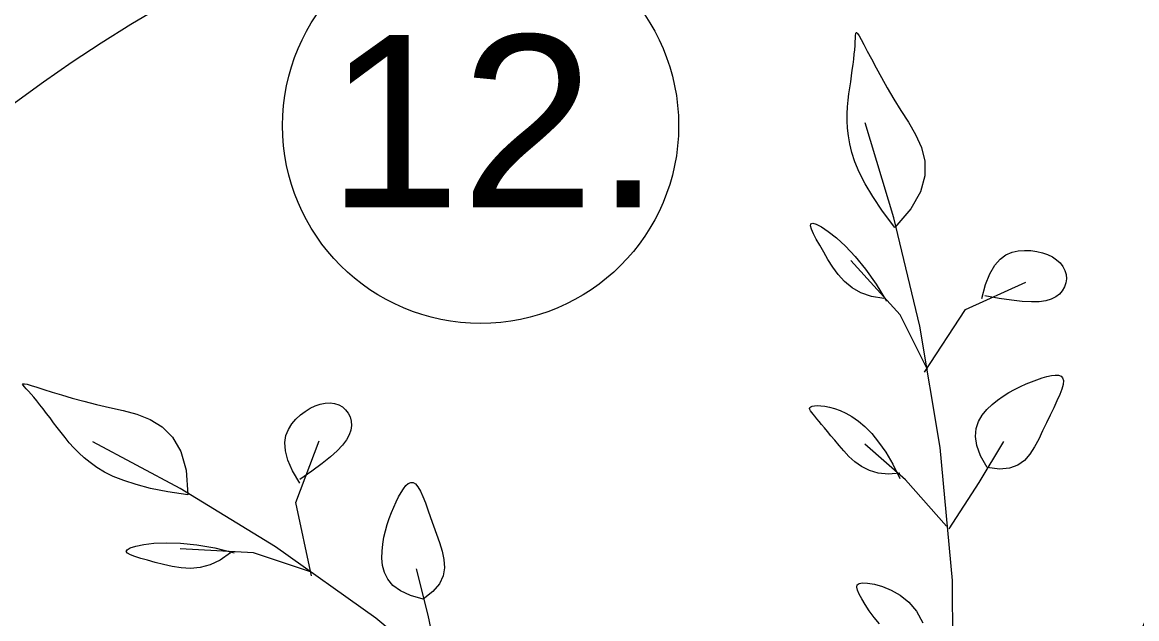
# Model space of a CAD drawing. Header units: centimetres. Extents: x -26724 to 60145, y -23645 to 6771.
# Drawn here: x -18961.6 to -18903.8, y 5720 to 5750.9 of the extents above; entities that cross this region are included whole.
import ezdxf

# ---------------------------------------------------------------- set-up
doc = ezdxf.new("R2010")
doc.units = ezdxf.units.CM
doc.linetypes.add('AUSGEZOGEN', pattern=[0])
doc.linetypes.add('PUNKT2_S9', pattern=[0.35, 0.15, -0.1, 0, -0.1])
for name, color, linetype, lineweight in [('4.KOTE', 88, 'Continuous', 15), ('Moebel', 252, 'PUNKT2_S9', 13), ('namestaj', 8, 'Continuous', 9), ('namjestaj', 150, 'Continuous', 5)]:
    doc.layers.add(name, color=color, linetype=linetype, lineweight=lineweight)
doc.layers.add('pozicije', color=7, linetype='Continuous')
doc.styles.add('0.15', font='arial.ttf', dxfattribs={"height": 0.15})
doc.styles.get("Standard").update_dxf_attribs({"font": 'calibri.ttf'})
doc.dimstyles.new('ja 1 50', dxfattribs={"dimtxt": 10, "dimasz": 5, "dimexe": 5, "dimexo": 5, "dimgap": 1, "dimtad": 1, "dimdec": 0, "dimtxsty": 'Standard', "dimblk": 'ARCHTICK', "dimcen": 2.5, "dimclrd": 256, "dimclrt": 7, "dimadec": 0, "dimazin": 0, "dimtfac": 1, "dimtdec": 0, "dimtix": 1, "dimtmove": 1, "dimatfit": 3, "dimldrblk": 'ARCHTICK', "dimfxl": 10, "dimfxlon": 1, "dimlwd": 0, "dimlwe": 9, "dimarcsym": 0})

# ---------------------------------------------------------------- blocks, each defined once
blk = doc.blocks.new('ggggt')
at = {"layer": 'Moebel', "color": 91, "linetype": 'AUSGEZOGEN', "lineweight": 18, "transparency": 33554687}
for p, q in [((1566.542, 2053.365, 13.5), (1566.549, 2053.537, 13.5)), ((1566.549, 2053.537, 13.5), (1566.554, 2053.678, 13.5)), ((1566.554, 2053.678, 13.5), (1566.563, 2053.781, 13.5)), ((1566.563, 2053.781, 13.5), (1566.581, 2053.839, 13.5)), ((1566.581, 2053.839, 13.5), (1566.613, 2053.845, 13.5)), ((1566.613, 2053.845, 13.5), (1566.665, 2053.793, 13.5)), ((1566.665, 2053.793, 13.5), (1566.742, 2053.674, 13.5)), ((1566.742, 2053.674, 13.5), (1566.849, 2053.483, 13.5)), ((1566.849, 2053.483, 13.5), (1566.99, 2053.215, 13.5)), ((1566.488, 2052.708, 13.5), (1566.511, 2052.948, 13.5)), ((1566.511, 2052.948, 13.5), (1566.53, 2053.167, 13.5)), ((1566.53, 2053.167, 13.5), (1566.542, 2053.365, 13.5)), ((1566.99, 2053.215, 13.5), (1567.166, 2052.875, 13.5)), ((1566.425, 2052.178, 13.5), (1566.459, 2052.451, 13.5)), ((1566.459, 2052.451, 13.5), (1566.488, 2052.708, 13.5)), ((1567.166, 2052.875, 13.5), (1567.375, 2052.472, 13.5)), ((1567.375, 2052.472, 13.5), (1567.618, 2052.014, 13.5)), ((1566.348, 2051.595, 13.5), (1566.388, 2051.892, 13.5)), ((1566.388, 2051.892, 13.5), (1566.425, 2052.178, 13.5)), ((1567.618, 2052.014, 13.5), (1567.894, 2051.509, 13.5)), ((1566.259, 2050.977, 13.5), (1566.304, 2051.29, 13.5)), ((1566.304, 2051.29, 13.5), (1566.348, 2051.595, 13.5)), ((1567.894, 2051.509, 13.5), (1568.201, 2050.966, 13.5)), ((1566.177, 2050.325, 13.5), (1566.216, 2050.655, 13.5)), ((1566.216, 2050.655, 13.5), (1566.259, 2050.977, 13.5)), ((1568.201, 2050.966, 13.5), (1568.54, 2050.391, 13.5)), ((1566.147, 2049.984, 13.5), (1566.177, 2050.325, 13.5)), ((1568.54, 2050.391, 13.5), (1568.909, 2049.795, 13.5)), ((1566.127, 2049.263, 13.5), (1566.129, 2049.63, 13.5)), ((1566.129, 2049.63, 13.5), (1566.147, 2049.984, 13.5)), ((1568.909, 2049.795, 13.5), (1569.299, 2049.181, 13.5)), ((1566.144, 2048.882, 13.5), (1566.127, 2049.263, 13.5)), ((1566.184, 2048.484, 13.5), (1566.144, 2048.882, 13.5)), ((1568.537, 2044.235, 13.5), (1567.049, 2049.151, 13.5)), ((1569.299, 2049.181, 13.5), (1569.669, 2048.543, 13.5)), ((1566.252, 2048.066, 13.5), (1566.184, 2048.484, 13.5)), ((1569.669, 2048.543, 13.5), (1569.966, 2047.873, 13.5)), ((1566.36, 2047.62, 13.5), (1566.252, 2048.066, 13.5)), ((1569.966, 2047.873, 13.5), (1570.14, 2047.162, 13.5)), ((1566.521, 2047.134, 13.5), (1566.36, 2047.62, 13.5)), ((1566.748, 2046.598, 13.5), (1566.521, 2047.134, 13.5)), ((1570.14, 2047.162, 13.5), (1570.14, 2046.4, 13.5)), ((1567.055, 2045.999, 13.5), (1566.748, 2046.598, 13.5)), ((1567.455, 2045.328, 13.5), (1567.055, 2045.999, 13.5)), ((1570.14, 2046.4, 13.5), (1569.915, 2045.579, 13.5)), ((1569.915, 2045.579, 13.5), (1569.414, 2044.69, 13.5)), ((1567.96, 2044.573, 13.5), (1567.455, 2045.328, 13.5)), ((1568.585, 2043.723, 13.5), (1567.96, 2044.573, 13.5)), ((1569.881, 2038.609, 13.5), (1568.537, 2044.235, 13.5)), ((1569.414, 2044.69, 13.5), (1568.585, 2043.723, 13.5)), ((1564.227, 2043.807, 13.5), (1564.245, 2043.913, 13.5)), ((1564.275, 2043.635, 13.5), (1564.227, 2043.807, 13.5)), ((1564.245, 2043.913, 13.5), (1564.339, 2043.945, 13.5)), ((1564.339, 2043.945, 13.5), (1564.518, 2043.896, 13.5)), ((1564.518, 2043.896, 13.5), (1564.789, 2043.758, 13.5)), ((1564.789, 2043.758, 13.5), (1565.142, 2043.526, 13.5)), ((1568.585, 2043.723, 13.5), (1568.585, 2043.723, 13.5)), ((1564.376, 2043.405, 13.5), (1564.275, 2043.635, 13.5)), ((1564.522, 2043.125, 13.5), (1564.376, 2043.405, 13.5)), ((1564.702, 2042.803, 13.5), (1564.522, 2043.125, 13.5)), ((1565.142, 2043.526, 13.5), (1565.561, 2043.195, 13.5)), ((1565.561, 2043.195, 13.5), (1566.033, 2042.761, 13.5)), ((1564.906, 2042.446, 13.5), (1564.702, 2042.803, 13.5)), ((1566.033, 2042.761, 13.5), (1566.544, 2042.219, 13.5)), ((1574.668, 2042.442, 13.5), (1574.992, 2042.514, 13.5)), ((1574.992, 2042.514, 13.5), (1575.316, 2042.538, 13.5)), ((1575.316, 2042.538, 13.5), (1575.635, 2042.527, 13.5)), ((1575.635, 2042.527, 13.5), (1575.944, 2042.485, 13.5)), ((1565.126, 2042.064, 13.5), (1564.906, 2042.446, 13.5)), ((1565.371, 2041.673, 13.5), (1565.126, 2042.064, 13.5)), ((1568.864, 2039.196, 13.5), (1566.32, 2042.023, 13.5)), ((1566.544, 2042.219, 13.5), (1567.077, 2041.565, 13.5)), ((1573.768, 2041.765, 13.5), (1574.05, 2042.084, 13.5)), ((1574.05, 2042.084, 13.5), (1574.352, 2042.304, 13.5)), ((1574.352, 2042.304, 13.5), (1574.668, 2042.442, 13.5)), ((1575.944, 2042.485, 13.5), (1576.238, 2042.416, 13.5)), ((1576.238, 2042.416, 13.5), (1576.511, 2042.319, 13.5)), ((1576.511, 2042.319, 13.5), (1576.76, 2042.198, 13.5)), ((1576.76, 2042.198, 13.5), (1576.978, 2042.053, 13.5)), ((1576.978, 2042.053, 13.5), (1577.163, 2041.888, 13.5)), ((1565.653, 2041.288, 13.5), (1565.371, 2041.673, 13.5)), ((1567.077, 2041.565, 13.5), (1567.62, 2040.795, 13.5)), ((1573.513, 2041.331, 13.5), (1573.768, 2041.765, 13.5)), ((1577.163, 2041.888, 13.5), (1577.308, 2041.702, 13.5)), ((1577.308, 2041.702, 13.5), (1577.409, 2041.5, 13.5)), ((1577.409, 2041.5, 13.5), (1577.467, 2041.286, 13.5)), ((1565.983, 2040.926, 13.5), (1565.653, 2041.288, 13.5)), ((1566.373, 2040.604, 13.5), (1565.983, 2040.926, 13.5)), ((1567.62, 2040.795, 13.5), (1568.157, 2039.902, 13.5)), ((1572.26, 2039.482, 13.5), (1575.374, 2040.899, 13.5)), ((1573.109, 2040.048, 13.5), (1573.291, 2040.764, 13.5)), ((1573.291, 2040.764, 13.5), (1573.513, 2041.331, 13.5)), ((1577.454, 2040.851, 13.5), (1577.385, 2040.641, 13.5)), ((1577.482, 2041.068, 13.5), (1577.454, 2040.851, 13.5)), ((1577.467, 2041.286, 13.5), (1577.482, 2041.068, 13.5)), ((1566.834, 2040.339, 13.5), (1566.373, 2040.604, 13.5)), ((1567.378, 2040.147, 13.5), (1566.834, 2040.339, 13.5)), ((1573.995, 2040.051, 13.5), (1573.251, 2040.19, 13.5)), ((1577.121, 2040.27, 13.5), (1576.929, 2040.122, 13.5)), ((1577.274, 2040.446, 13.5), (1577.121, 2040.27, 13.5)), ((1577.385, 2040.641, 13.5), (1577.274, 2040.446, 13.5)), ((1568.016, 2040.044, 13.5), (1567.378, 2040.147, 13.5)), ((1574.641, 2039.951, 13.5), (1573.995, 2040.051, 13.5)), ((1575.198, 2039.889, 13.5), (1574.641, 2039.951, 13.5)), ((1575.673, 2039.865, 13.5), (1575.198, 2039.889, 13.5)), ((1576.076, 2039.876, 13.5), (1575.673, 2039.865, 13.5)), ((1576.414, 2039.924, 13.5), (1576.076, 2039.876, 13.5)), ((1576.696, 2040.006, 13.5), (1576.414, 2039.924, 13.5)), ((1576.929, 2040.122, 13.5), (1576.696, 2040.006, 13.5)), ((1570.277, 2036.367, 13.5), (1568.864, 2039.196, 13.5)), ((1570.135, 2036.226, 13.5), (1572.26, 2039.482, 13.5)), ((1570.942, 2032.319, 13.5), (1569.881, 2038.609, 13.5)), ((1523.383, 2035.599, 13.5), (1523.402, 2035.626, 13.5)), ((1523.411, 2035.545, 13.5), (1523.383, 2035.599, 13.5)), ((1523.402, 2035.626, 13.5), (1523.476, 2035.625, 13.5)), ((1523.476, 2035.625, 13.5), (1523.614, 2035.596, 13.5)), ((1523.614, 2035.596, 13.5), (1523.824, 2035.536, 13.5)), ((1575.098, 2035.48, 13.5), (1575.392, 2035.61, 13.5)), ((1575.392, 2035.61, 13.5), (1575.679, 2035.727, 13.5)), ((1575.679, 2035.727, 13.5), (1575.959, 2035.83, 13.5)), ((1575.959, 2035.83, 13.5), (1576.226, 2035.921, 13.5)), ((1576.226, 2035.921, 13.5), (1576.478, 2035.995, 13.5)), ((1576.478, 2035.995, 13.5), (1576.707, 2036.048, 13.5)), ((1576.707, 2036.048, 13.5), (1576.908, 2036.072, 13.5)), ((1576.908, 2036.072, 13.5), (1577.076, 2036.064, 13.5)), ((1577.076, 2036.064, 13.5), (1577.206, 2036.017, 13.5)), ((1577.206, 2036.017, 13.5), (1577.291, 2035.925, 13.5)), ((1577.309, 2035.589, 13.5), (1577.243, 2035.345, 13.5)), ((1577.291, 2035.925, 13.5), (1577.326, 2035.784, 13.5)), ((1577.326, 2035.784, 13.5), (1577.309, 2035.589, 13.5)), ((1523.478, 2035.466, 13.5), (1523.411, 2035.545, 13.5)), ((1523.574, 2035.362, 13.5), (1523.478, 2035.466, 13.5)), ((1523.691, 2035.236, 13.5), (1523.574, 2035.362, 13.5)), ((1523.822, 2035.087, 13.5), (1523.691, 2035.236, 13.5)), ((1523.964, 2034.919, 13.5), (1523.822, 2035.087, 13.5)), ((1523.824, 2035.536, 13.5), (1524.114, 2035.446, 13.5)), ((1524.114, 2035.446, 13.5), (1524.478, 2035.33, 13.5)), ((1524.478, 2035.33, 13.5), (1524.911, 2035.194, 13.5)), ((1524.911, 2035.194, 13.5), (1525.407, 2035.042, 13.5)), ((1525.407, 2035.042, 13.5), (1525.959, 2034.879, 13.5)), ((1574.209, 2034.981, 13.5), (1574.504, 2035.167, 13.5)), ((1574.504, 2035.167, 13.5), (1574.801, 2035.332, 13.5)), ((1574.801, 2035.332, 13.5), (1575.098, 2035.48, 13.5)), ((1577.136, 2035.058, 13.5), (1576.997, 2034.733, 13.5)), ((1577.243, 2035.345, 13.5), (1577.136, 2035.058, 13.5)), ((1524.117, 2034.733, 13.5), (1523.964, 2034.919, 13.5)), ((1524.278, 2034.531, 13.5), (1524.117, 2034.733, 13.5)), ((1524.448, 2034.314, 13.5), (1524.278, 2034.531, 13.5)), ((1525.959, 2034.879, 13.5), (1526.561, 2034.712, 13.5)), ((1526.561, 2034.712, 13.5), (1527.206, 2034.546, 13.5)), ((1527.206, 2034.546, 13.5), (1527.889, 2034.385, 13.5)), ((1538.289, 2034.349, 13.5), (1538.551, 2034.474, 13.5)), ((1538.551, 2034.474, 13.5), (1538.812, 2034.564, 13.5)), ((1538.812, 2034.564, 13.5), (1539.069, 2034.617, 13.5)), ((1539.069, 2034.617, 13.5), (1539.317, 2034.63, 13.5)), ((1539.317, 2034.63, 13.5), (1539.55, 2034.601, 13.5)), ((1539.55, 2034.601, 13.5), (1539.765, 2034.53, 13.5)), ((1539.765, 2034.53, 13.5), (1539.957, 2034.42, 13.5)), ((1539.957, 2034.42, 13.5), (1540.122, 2034.276, 13.5)), ((1564.186, 2034.384, 13.5), (1564.23, 2034.422, 13.5)), ((1564.23, 2034.422, 13.5), (1564.309, 2034.452, 13.5)), ((1564.309, 2034.452, 13.5), (1564.425, 2034.475, 13.5)), ((1564.425, 2034.475, 13.5), (1564.575, 2034.487, 13.5)), ((1564.575, 2034.487, 13.5), (1564.758, 2034.484, 13.5)), ((1564.758, 2034.484, 13.5), (1564.97, 2034.462, 13.5)), ((1564.97, 2034.462, 13.5), (1565.208, 2034.416, 13.5)), ((1565.208, 2034.416, 13.5), (1565.47, 2034.344, 13.5)), ((1573.365, 2034.286, 13.5), (1573.635, 2034.543, 13.5)), ((1573.635, 2034.543, 13.5), (1573.918, 2034.774, 13.5)), ((1573.918, 2034.774, 13.5), (1574.209, 2034.981, 13.5)), ((1576.997, 2034.733, 13.5), (1576.831, 2034.376, 13.5)), ((1524.624, 2034.086, 13.5), (1524.448, 2034.314, 13.5)), ((1524.805, 2033.847, 13.5), (1524.624, 2034.086, 13.5)), ((1524.991, 2033.6, 13.5), (1524.805, 2033.847, 13.5)), ((1527.889, 2034.385, 13.5), (1528.6, 2034.227, 13.5)), ((1528.6, 2034.227, 13.5), (1529.311, 2034.037, 13.5)), ((1529.311, 2034.037, 13.5), (1529.995, 2033.774, 13.5)), ((1537.551, 2033.784, 13.5), (1537.785, 2034.002, 13.5)), ((1537.785, 2034.002, 13.5), (1538.032, 2034.191, 13.5)), ((1538.032, 2034.191, 13.5), (1538.289, 2034.349, 13.5)), ((1540.122, 2034.276, 13.5), (1540.256, 2034.103, 13.5)), ((1540.256, 2034.103, 13.5), (1540.355, 2033.905, 13.5)), ((1540.355, 2033.905, 13.5), (1540.415, 2033.689, 13.5)), ((1564.172, 2034.338, 13.5), (1564.186, 2034.384, 13.5)), ((1564.185, 2034.281, 13.5), (1564.172, 2034.338, 13.5)), ((1564.224, 2034.214, 13.5), (1564.185, 2034.281, 13.5)), ((1564.283, 2034.134, 13.5), (1564.224, 2034.214, 13.5)), ((1564.359, 2034.041, 13.5), (1564.283, 2034.134, 13.5)), ((1564.45, 2033.934, 13.5), (1564.359, 2034.041, 13.5)), ((1564.553, 2033.811, 13.5), (1564.45, 2033.934, 13.5)), ((1565.47, 2034.344, 13.5), (1565.753, 2034.24, 13.5)), ((1565.753, 2034.24, 13.5), (1566.054, 2034.1, 13.5)), ((1566.054, 2034.1, 13.5), (1566.371, 2033.92, 13.5)), ((1566.371, 2033.92, 13.5), (1566.701, 2033.69, 13.5)), ((1572.931, 2033.672, 13.5), (1573.123, 2033.997, 13.5)), ((1573.123, 2033.997, 13.5), (1573.365, 2034.286, 13.5)), ((1576.647, 2033.994, 13.5), (1576.451, 2033.593, 13.5)), ((1576.831, 2034.376, 13.5), (1576.647, 2033.994, 13.5)), ((1525.18, 2033.347, 13.5), (1524.991, 2033.6, 13.5)), ((1525.376, 2033.089, 13.5), (1525.18, 2033.347, 13.5)), ((1529.995, 2033.774, 13.5), (1530.621, 2033.394, 13.5)), ((1530.621, 2033.394, 13.5), (1531.16, 2032.855, 13.5)), ((1537.035, 2032.937, 13.5), (1537.161, 2033.258, 13.5)), ((1537.161, 2033.258, 13.5), (1537.338, 2033.538, 13.5)), ((1537.338, 2033.538, 13.5), (1537.551, 2033.784, 13.5)), ((1540.431, 2033.457, 13.5), (1540.4, 2033.216, 13.5)), ((1540.415, 2033.689, 13.5), (1540.431, 2033.457, 13.5)), ((1564.669, 2033.672, 13.5), (1564.553, 2033.811, 13.5)), ((1564.798, 2033.515, 13.5), (1564.669, 2033.672, 13.5)), ((1564.942, 2033.339, 13.5), (1564.798, 2033.515, 13.5)), ((1565.103, 2033.143, 13.5), (1564.942, 2033.339, 13.5)), ((1566.701, 2033.69, 13.5), (1567.043, 2033.4, 13.5)), ((1567.043, 2033.4, 13.5), (1567.394, 2033.04, 13.5)), ((1572.771, 2032.885, 13.5), (1572.807, 2033.303, 13.5)), ((1572.807, 2033.303, 13.5), (1572.931, 2033.672, 13.5)), ((1576.451, 2033.593, 13.5), (1576.251, 2033.177, 13.5)), ((1525.583, 2032.828, 13.5), (1525.376, 2033.089, 13.5)), ((1525.803, 2032.566, 13.5), (1525.583, 2032.828, 13.5)), ((1531.16, 2032.855, 13.5), (1531.581, 2032.115, 13.5)), ((1536.977, 2032.568, 13.5), (1537.035, 2032.937, 13.5)), ((1540.176, 2032.712, 13.5), (1539.97, 2032.439, 13.5)), ((1540.317, 2032.969, 13.5), (1540.176, 2032.712, 13.5)), ((1540.4, 2033.216, 13.5), (1540.317, 2032.969, 13.5)), ((1565.282, 2032.926, 13.5), (1565.103, 2033.143, 13.5)), ((1565.48, 2032.688, 13.5), (1565.282, 2032.926, 13.5)), ((1565.699, 2032.426, 13.5), (1565.48, 2032.688, 13.5)), ((1567.394, 2033.04, 13.5), (1567.753, 2032.601, 13.5)), ((1572.842, 2032.412, 13.5), (1572.771, 2032.885, 13.5)), ((1576.051, 2032.757, 13.5), (1575.838, 2032.348, 13.5)), ((1576.251, 2033.177, 13.5), (1576.051, 2032.757, 13.5)), ((1526.04, 2032.303, 13.5), (1525.803, 2032.566, 13.5)), ((1526.298, 2032.042, 13.5), (1526.04, 2032.303, 13.5)), ((1531.557, 2030.19, 13.5), (1527.029, 2032.615, 13.5)), ((1531.581, 2032.115, 13.5), (1531.856, 2031.132, 13.5)), ((1537.003, 2032.143, 13.5), (1536.977, 2032.568, 13.5)), ((1537.13, 2031.655, 13.5), (1537.003, 2032.143, 13.5)), ((1537.551, 2029.462, 13.5), (1538.751, 2032.666, 13.5)), ((1539.694, 2032.146, 13.5), (1539.34, 2031.828, 13.5)), ((1539.97, 2032.439, 13.5), (1539.694, 2032.146, 13.5)), ((1565.941, 2032.143, 13.5), (1565.699, 2032.426, 13.5)), ((1566.212, 2031.853, 13.5), (1565.941, 2032.143, 13.5)), ((1569.151, 2030.647, 13.5), (1567.031, 2032.485, 13.5)), ((1567.753, 2032.601, 13.5), (1568.118, 2032.073, 13.5)), ((1571.575, 2025.413, 13.5), (1570.942, 2032.319, 13.5)), ((1573.04, 2031.878, 13.5), (1572.842, 2032.412, 13.5)), ((1572.971, 2030.509, 13.5), (1574.246, 2032.632, 13.5)), ((1575.838, 2032.348, 13.5), (1575.595, 2031.972, 13.5)), ((1526.58, 2031.784, 13.5), (1526.298, 2032.042, 13.5)), ((1526.89, 2031.531, 13.5), (1526.58, 2031.784, 13.5)), ((1527.233, 2031.284, 13.5), (1526.89, 2031.531, 13.5)), ((1537.374, 2031.098, 13.5), (1537.13, 2031.655, 13.5)), ((1539.34, 2031.828, 13.5), (1538.903, 2031.478, 13.5)), ((1566.52, 2031.575, 13.5), (1566.212, 2031.853, 13.5)), ((1566.871, 2031.327, 13.5), (1566.52, 2031.575, 13.5)), ((1568.118, 2032.073, 13.5), (1568.487, 2031.445, 13.5)), ((1573.385, 2031.277, 13.5), (1573.04, 2031.878, 13.5)), ((1575.308, 2031.648, 13.5), (1574.96, 2031.397, 13.5)), ((1575.595, 2031.972, 13.5), (1575.308, 2031.648, 13.5)), ((1527.625, 2031.045, 13.5), (1527.233, 2031.284, 13.5)), ((1528.082, 2030.815, 13.5), (1527.625, 2031.045, 13.5)), ((1531.856, 2031.132, 13.5), (1531.954, 2029.862, 13.5)), ((1537.751, 2030.463, 13.5), (1537.374, 2031.098, 13.5)), ((1538.375, 2031.091, 13.5), (1537.751, 2030.663, 13.5)), ((1538.903, 2031.478, 13.5), (1538.375, 2031.091, 13.5)), ((1567.273, 2031.127, 13.5), (1566.871, 2031.327, 13.5)), ((1567.734, 2030.992, 13.5), (1567.273, 2031.127, 13.5)), ((1568.259, 2030.94, 13.5), (1567.734, 2030.992, 13.5)), ((1568.857, 2030.99, 13.5), (1568.259, 2030.94, 13.5)), ((1568.487, 2031.445, 13.5), (1568.857, 2030.707, 13.5)), ((1574.014, 2031.191, 13.5), (1573.385, 2031.277, 13.5)), ((1573.385, 2031.277, 13.5), (1573.385, 2031.277, 13.5)), ((1574.534, 2031.238, 13.5), (1574.014, 2031.191, 13.5)), ((1574.96, 2031.397, 13.5), (1574.534, 2031.238, 13.5)), ((1528.622, 2030.597, 13.5), (1528.082, 2030.815, 13.5)), ((1529.262, 2030.39, 13.5), (1528.622, 2030.597, 13.5)), ((1530.019, 2030.198, 13.5), (1529.262, 2030.39, 13.5)), ((1543.249, 2030.338, 13.5), (1543.373, 2030.451, 13.5)), ((1543.373, 2030.451, 13.5), (1543.498, 2030.509, 13.5)), ((1543.498, 2030.509, 13.5), (1543.623, 2030.504, 13.5)), ((1543.623, 2030.504, 13.5), (1543.748, 2030.43, 13.5)), ((1543.748, 2030.43, 13.5), (1543.873, 2030.279, 13.5)), ((1571.271, 2028.244, 13.5), (1569.151, 2030.647, 13.5)), ((1571.413, 2028.103, 13.5), (1572.971, 2030.509, 13.5)), ((1530.911, 2030.022, 13.5), (1530.019, 2030.198, 13.5)), ((1531.954, 2029.862, 13.5), (1530.911, 2030.022, 13.5)), ((1536.487, 2027.163, 13.5), (1531.557, 2030.19, 13.5)), ((1531.954, 2029.862, 13.5), (1531.954, 2029.862, 13.5)), ((1542.874, 2029.749, 13.5), (1542.999, 2029.979, 13.5)), ((1542.999, 2029.979, 13.5), (1543.124, 2030.178, 13.5)), ((1543.124, 2030.178, 13.5), (1543.249, 2030.338, 13.5)), ((1543.873, 2030.279, 13.5), (1543.999, 2030.06, 13.5)), ((1543.999, 2030.06, 13.5), (1544.127, 2029.782, 13.5)), ((1538.351, 2025.657, 13.5), (1537.551, 2029.462, 13.5)), ((1542.503, 2028.939, 13.5), (1542.624, 2029.225, 13.5)), ((1542.624, 2029.225, 13.5), (1542.749, 2029.495, 13.5)), ((1542.749, 2029.495, 13.5), (1542.874, 2029.749, 13.5)), ((1544.127, 2029.782, 13.5), (1544.258, 2029.453, 13.5)), ((1544.258, 2029.453, 13.5), (1544.393, 2029.084, 13.5)), ((1542.282, 2028.325, 13.5), (1542.388, 2028.639, 13.5)), ((1542.388, 2028.639, 13.5), (1542.503, 2028.939, 13.5)), ((1544.393, 2029.084, 13.5), (1544.533, 2028.684, 13.5)), ((1544.533, 2028.684, 13.5), (1544.679, 2028.261, 13.5)), ((1542.189, 2027.998, 13.5), (1542.282, 2028.325, 13.5)), ((1544.679, 2028.261, 13.5), (1544.831, 2027.826, 13.5)), ((1542.053, 2027.306, 13.5), (1542.112, 2027.658, 13.5)), ((1542.112, 2027.658, 13.5), (1542.189, 2027.998, 13.5)), ((1544.831, 2027.826, 13.5), (1544.987, 2027.387, 13.5)), ((1528.751, 2026.928, 13.5), (1528.794, 2027.017, 13.5)), ((1528.813, 2026.84, 13.5), (1528.751, 2026.928, 13.5)), ((1528.794, 2027.017, 13.5), (1528.955, 2027.109, 13.5)), ((1528.955, 2027.109, 13.5), (1529.245, 2027.203, 13.5)), ((1529.245, 2027.203, 13.5), (1529.658, 2027.288, 13.5)), ((1529.658, 2027.288, 13.5), (1530.189, 2027.351, 13.5)), ((1530.189, 2027.351, 13.5), (1530.829, 2027.378, 13.5)), ((1530.829, 2027.378, 13.5), (1531.573, 2027.356, 13.5)), ((1535.352, 2026.859, 13.5), (1531.554, 2027.059, 13.5)), ((1531.573, 2027.356, 13.5), (1532.413, 2027.271, 13.5)), ((1532.413, 2027.271, 13.5), (1533.342, 2027.11, 13.5)), ((1533.342, 2027.11, 13.5), (1534.353, 2026.859, 13.5)), ((1541.684, 2023.465, 13.5), (1536.487, 2027.163, 13.5)), ((1542.006, 2026.569, 13.5), (1542.016, 2026.942, 13.5)), ((1542.016, 2026.942, 13.5), (1542.053, 2027.306, 13.5)), ((1544.987, 2027.387, 13.5), (1545.125, 2026.948, 13.5)), ((1545.125, 2026.948, 13.5), (1545.22, 2026.511, 13.5)), ((1528.968, 2026.752, 13.5), (1528.813, 2026.84, 13.5)), ((1529.202, 2026.662, 13.5), (1528.968, 2026.752, 13.5)), ((1529.504, 2026.567, 13.5), (1529.202, 2026.662, 13.5)), ((1529.859, 2026.466, 13.5), (1529.504, 2026.567, 13.5)), ((1530.255, 2026.358, 13.5), (1529.859, 2026.466, 13.5)), ((1530.68, 2026.244, 13.5), (1530.255, 2026.358, 13.5)), ((1533.629, 2026.48, 13.5), (1533.108, 2026.231, 13.5)), ((1534.153, 2026.859, 13.5), (1533.629, 2026.48, 13.5)), ((1538.351, 2025.857, 13.5), (1535.352, 2026.859, 13.5)), ((1542.04, 2026.194, 13.5), (1542.006, 2026.569, 13.5)), ((1545.22, 2026.511, 13.5), (1545.245, 2026.078, 13.5)), ((1531.131, 2026.14, 13.5), (1530.68, 2026.244, 13.5)), ((1531.602, 2026.068, 13.5), (1531.131, 2026.14, 13.5)), ((1532.091, 2026.045, 13.5), (1531.602, 2026.068, 13.5)), ((1532.594, 2026.093, 13.5), (1532.091, 2026.045, 13.5)), ((1533.108, 2026.231, 13.5), (1532.594, 2026.093, 13.5)), ((1542.134, 2025.828, 13.5), (1542.04, 2026.194, 13.5)), ((1542.307, 2025.48, 13.5), (1542.134, 2025.828, 13.5)), ((1544.398, 2023.62, 13.5), (1543.799, 2026.023, 13.5)), ((1545.245, 2026.078, 13.5), (1545.177, 2025.654, 13.5)), ((1542.577, 2025.159, 13.5), (1542.307, 2025.48, 13.5)), ((1544.988, 2025.24, 13.5), (1544.654, 2024.84, 13.5)), ((1545.177, 2025.654, 13.5), (1544.988, 2025.24, 13.5)), ((1566.615, 2025.073, 13.5), (1566.641, 2025.19, 13.5)), ((1566.641, 2025.19, 13.5), (1566.739, 2025.265, 13.5)), ((1566.739, 2025.265, 13.5), (1566.915, 2025.296, 13.5)), ((1566.915, 2025.296, 13.5), (1567.178, 2025.282, 13.5)), ((1567.178, 2025.282, 13.5), (1567.53, 2025.223, 13.5)), ((1567.53, 2025.223, 13.5), (1567.949, 2025.107, 13.5)), ((1571.64, 2017.939, 13.5), (1571.575, 2025.413, 13.5)), ((1542.962, 2024.875, 13.5), (1542.577, 2025.159, 13.5)), ((1543.48, 2024.637, 13.5), (1542.962, 2024.875, 13.5)), ((1544.148, 2024.456, 13.5), (1543.48, 2024.637, 13.5)), ((1544.654, 2024.84, 13.5), (1544.148, 2024.456, 13.5)), ((1566.652, 2024.912, 13.5), (1566.615, 2025.073, 13.5)), ((1566.743, 2024.708, 13.5), (1566.652, 2024.912, 13.5)), ((1566.882, 2024.462, 13.5), (1566.743, 2024.708, 13.5)), ((1567.949, 2025.107, 13.5), (1568.406, 2024.921, 13.5)), ((1568.406, 2024.921, 13.5), (1568.872, 2024.653, 13.5)), ((1568.872, 2024.653, 13.5), (1569.32, 2024.29, 13.5)), ((1544.148, 2024.456, 13.5), (1544.148, 2024.456, 13.5)), ((1567.059, 2024.174, 13.5), (1566.882, 2024.462, 13.5)), ((1567.27, 2023.848, 13.5), (1567.059, 2024.174, 13.5)), ((1569.32, 2024.29, 13.5), (1569.72, 2023.819, 13.5)), ((1547.015, 2019.03, 13.5), (1541.684, 2023.465, 13.5)), ((1544.998, 2020.817, 13.5), (1544.398, 2023.62, 13.5)), ((1567.513, 2023.507, 13.5), (1567.27, 2023.848, 13.5)), ((1567.794, 2023.178, 13.5), (1567.513, 2023.507, 13.5)), ((1569.72, 2023.819, 13.5), (1570.045, 2023.228, 13.5))]:
    blk.add_line(p, q, dxfattribs=at)
blk = doc.blocks.new('_ArchTick')
at = {"color": 0, "linetype": 'ByBlock', "const_width": 0.15}
blk.add_lwpolyline([(-0.5, -0.5), (0.5, 0.5)], dxfattribs=at)
blk = doc.blocks.new('*D2842')
at = {"layer": '4.KOTE', "lineweight": 0, "transparency": 16777216}
for p in [(-18875.388, 5787.72), (-18917.051, 5686.697)]:
    blk.add_line(p, (-18888.457, 5756.032), dxfattribs=at)
at = {"layer": 'Defpoints', "color": 0, "lineweight": 50, "transparency": 16777216}
for p in [(-18888.457, 5756.032, 13.5), (-18917.051, 5686.697, 13.5)]:
    blk.add_point(p, dxfattribs=at)
at = {"layer": '4.KOTE', "lineweight": 0, "transparency": 16777216, "xscale": 5, "yscale": 5, "zscale": 5, "rotation": 247.588336424665}
blk.add_blockref('_ArchTick', (-18888.457, 5756.032), dxfattribs=at)
at = {"layer": '4.KOTE', "color": 7, "transparency": 16777216, "insert": (-18885.631, 5778.814), "char_height": 10, "attachment_point": 5, "rotation": 67.58834}
blk.add_mtext('R75', dxfattribs=at)
blk = doc.blocks.new('*D3039')
at = {"layer": '4.KOTE', "color": 0, "lineweight": 9, "transparency": 16777216}
for p, q in [((-18992.019, 5814.266), (-18992.019, 5829.201)), ((-18842.078, 5814.27), (-18842.078, 5829.201))]:
    blk.add_line(p, q, dxfattribs=at)
at = {"layer": '4.KOTE', "lineweight": 0, "transparency": 16777216}
blk.add_line((-18992.019, 5824.201), (-18842.078, 5824.201), dxfattribs=at)
at = {"layer": 'Defpoints', "color": 0, "lineweight": 50, "transparency": 16777216}
for p in [(-18842.078, 5824.201), (-18842.078, 5688.722, 13.5), (-18992.019, 5684.519, 13.5)]:
    blk.add_point(p, dxfattribs=at)
at = {"layer": '4.KOTE', "lineweight": 0, "transparency": 16777216, "xscale": 5, "yscale": 5, "zscale": 5, "rotation": 180}
blk.add_blockref('_ArchTick', (-18992.019, 5824.201), dxfattribs=at)
at = {"layer": '4.KOTE', "lineweight": 0, "transparency": 16777216, "xscale": 5, "yscale": 5, "zscale": 5}
blk.add_blockref('_ArchTick', (-18842.078, 5824.201), dxfattribs=at)
at = {"layer": '4.KOTE', "color": 7, "transparency": 16777216, "insert": (-18917.049, 5830.324), "char_height": 10, "attachment_point": 5}
blk.add_mtext('150', dxfattribs=at)
blk = doc.blocks.new('*D3041')
at = {"layer": '4.KOTE', "color": 0, "lineweight": 9, "transparency": 16777216}
for p, q in [((-19056.835, 5761.679), (-19071.78, 5761.679)), ((-19056.838, 5611.716), (-19071.78, 5611.716))]:
    blk.add_line(p, q, dxfattribs=at)
at = {"layer": '4.KOTE', "lineweight": 0, "transparency": 16777216}
blk.add_line((-19066.78, 5761.679), (-19066.78, 5611.716), dxfattribs=at)
at = {"layer": 'Defpoints', "color": 0, "lineweight": 50, "transparency": 16777216}
for p in [(-18915.384, 5761.679, 13.5), (-19066.78, 5611.716), (-18918.718, 5611.716, 13.5)]:
    blk.add_point(p, dxfattribs=at)
at = {"layer": '4.KOTE', "lineweight": 0, "transparency": 16777216, "xscale": 5, "yscale": 5, "zscale": 5}
for p, rotation in [((-19066.78, 5761.679), 90), ((-19066.78, 5611.716), 270)]:
    blk.add_blockref('_ArchTick', p, dxfattribs=dict(at, rotation=rotation))
at = {"layer": '4.KOTE', "color": 7, "transparency": 16777216, "insert": (-19072.903, 5686.697), "char_height": 10, "attachment_point": 5, "rotation": 90}
blk.add_mtext('150', dxfattribs=at)

msp = doc.modelspace()

# ---------------------------------------------------------------- linework, layer by layer
at = {"layer": 'namestaj'}
msp.add_circle((-18937.814, 5745.587, 13.5), 10.265, dxfattribs=at)
at = {"layer": 'namjestaj', "transparency": 33554687}
msp.add_circle((-18917.051, 5686.697, 13.5), 75, dxfattribs=at)

# ---------------------------------------------------------------- block references
msp.add_blockref('ggggt', (-20484.935, 3696.575))

# ---------------------------------------------------------------- texts
at = {"layer": 'pozicije', "style": '0.15'}
msp.add_text('12.', height=8.9302, dxfattribs=at).set_placement((-18945.776, 5741.352, 13.5))

# ---------------------------------------------------------------- dimensions: what is measured, and where the dimension line sits
at = {"layer": '4.KOTE'}
dim = msp.add_linear_dim(base=(-18842.078, 5824.201), p1=(-18992.019, 5684.519, 13.5), p2=(-18842.078, 5688.722, 13.5), dimstyle='ja 1 50', dxfattribs=at)
dim.commit()
dim.dimension.update_dxf_attribs({"geometry": '*D3039', "text_midpoint": (-18917.049, 5830.324)})
dim = msp.add_radius_dim(center=(-18917.051, 5686.697, 13.5), mpoint=(-18888.457, 5756.032, 13.5), dimstyle='ja 1 50', dxfattribs=at)
dim.commit()
dim.dimension.update_dxf_attribs({"geometry": '*D2842', "text_midpoint": (-18885.631, 5778.814)})
dim = msp.add_linear_dim(base=(-19066.78, 5611.716), p1=(-18915.384, 5761.679, 13.5), p2=(-18918.718, 5611.716, 13.5), angle=90, dimstyle='ja 1 50', dxfattribs=at)
dim.commit()
dim.dimension.update_dxf_attribs({"geometry": '*D3041', "text_midpoint": (-19072.903, 5686.697)})

doc.saveas('drawing.dxf')
